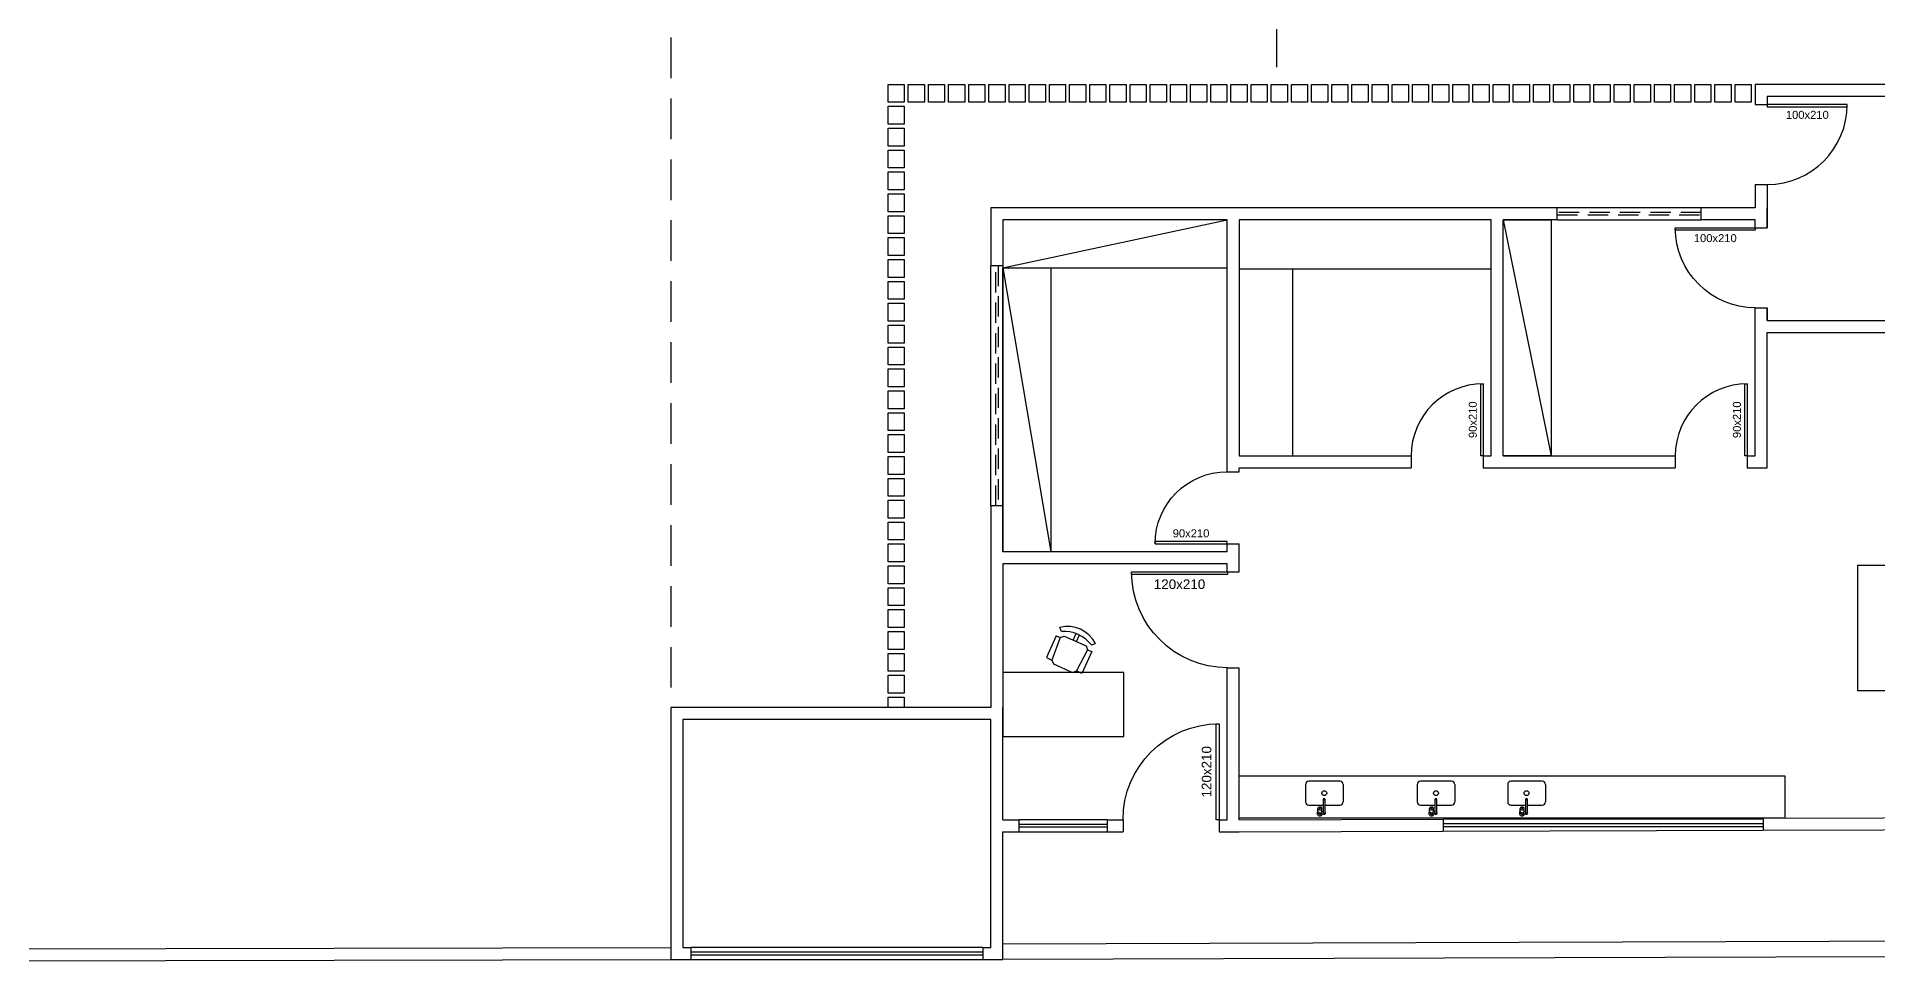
# Model space of a CAD drawing. Header units: centimetres. Extents: x 0 to 1084401, y -139216 to 99734.
# Drawn here: x 903848 to 906148, y 9711 to 10867 of the extents above; entities that cross this region are included whole.
import ezdxf
from ezdxf.enums import TextEntityAlignment as Align

# ---------------------------------------------------------------- set-up
doc = ezdxf.new("R2010")
doc.units = ezdxf.units.CM
doc.header["$LTSCALE"] = 4
doc.linetypes.add('DASHED2', pattern=[9.525, 6.35, -3.175])
doc.linetypes.add('HIDDENX2', pattern=[19.05, 12.7, -6.35])
for name, color, linetype in [('0.1', 1, 'Continuous'), ('0.2', 2, 'Continuous'), ('0.6', 6, 'Continuous'), ('001-MOBILIA', 253, 'Continuous'), ('02-CONT', 2, 'Continuous')]:
    doc.layers.add(name, color=color, linetype=linetype)
doc.styles.add('2mm 1-50', font='arial.ttf', dxfattribs={"height": 0.1})

# ---------------------------------------------------------------- blocks, each defined once
blk = doc.blocks.new('1_00e')
blk.add_lwpolyline([(-28.4, -52.3), (-25.4, -52.3), (-25.4, 47.7), (-28.4, 47.7)], close=True)
at = {"color": 1}
blk.add_arc((-28.4, -52.3), 100, 0, 90, dxfattribs=at)
blk = doc.blocks.new('90d')
blk.add_lwpolyline([(-5, -84), (-5, 6), (-2, 6), (-2, -84)], close=True)
at = {"color": 1}
blk.add_arc((-2, -84), 90, 90, 180, dxfattribs=at)
blk = doc.blocks.new('BOJO')
at = {"layer": '001-MOBILIA'}
for p, q in [((1061.974, 1872.996), (1061.974, 1872.811)), ((1062.234, 1873.036), (1062.014, 1873.036)), ((1062.274, 1872.606), (1062.274, 1872.996)), ((1061.86, 1872.801), (1061.86, 1872.844)), ((1061.875, 1872.873), (1061.882, 1872.873)), ((1061.875, 1872.838), (1061.882, 1872.838)), ((1061.875, 1872.811), (1062.045, 1872.811)), ((1061.875, 1872.791), (1062.045, 1872.791)), ((1061.89, 1872.811), (1061.89, 1872.832)), ((1061.895, 1872.881), (1061.933, 1872.881)), ((1061.895, 1872.831), (1061.933, 1872.831)), ((1061.974, 1872.791), (1061.974, 1872.606)), ((1062.234, 1872.566), (1062.014, 1872.566))]:
    blk.add_line(p, q, dxfattribs=at)
blk.add_circle((1062.124, 1872.801), 0.03, dxfattribs=at)
for centre, radius, start, end in [((1062.014, 1872.996), 0.04, 90, 180), ((1062.234, 1872.996), 0.04, 0, 90), ((1061.875, 1872.856), 0.035, 45.5847, 244.6231), ((1061.875, 1872.856), 0.0175, 90, 204.62), ((1061.85, 1872.844), 0.01, 0, 24.62), ((1061.875, 1872.856), 0.0175, 211.0027, 270), ((1061.875, 1872.801), 0.015, 41.8103, 318.1897), ((1061.875, 1872.801), 0.01, 90.0002, 270.0002), ((1061.913, 1872.856), 0.0352, 163.6751, 180), ((1061.913, 1872.856), 0.0352, 180, 196.3249), ((1061.904, 1872.858), 0.0262, 144.7356, 163.6751), ((1061.904, 1872.853), 0.0262, 196.3249, 215.2644), ((1061.898, 1872.862), 0.0195, 120.3612, 144.7356), ((1061.898, 1872.849), 0.0195, 215.2644, 239.6388), ((1061.895, 1872.868), 0.0127, 90, 120.3612), ((1061.895, 1872.843), 0.0127, 239.6388, 270), ((1061.875, 1872.856), 0.035, 295.3769, 314.4153), ((1061.95, 1872.856), 0.0352, 163.6751, 180), ((1061.95, 1872.856), 0.0352, 180, 196.3249), ((1061.942, 1872.858), 0.0262, 144.7356, 163.6751), ((1061.942, 1872.853), 0.0262, 196.3249, 215.2644), ((1061.936, 1872.862), 0.0195, 120.3612, 144.7356), ((1061.936, 1872.849), 0.0195, 215.2644, 239.6388), ((1061.933, 1872.868), 0.0127, 90, 120.3612), ((1061.933, 1872.843), 0.0127, 239.6388, 270), ((1061.933, 1872.868), 0.0127, 59.6388, 90), ((1061.933, 1872.843), 0.0127, 270, 300.3612), ((1061.943, 1872.856), 0.00787, 144.7356, 163.6751), ((1061.945, 1872.856), 0.0106, 163.6751, 180), ((1061.945, 1872.856), 0.0106, 180, 196.3249), ((1061.943, 1872.855), 0.00787, 196.3249, 215.2644), ((1061.941, 1872.858), 0.00586, 120.3612, 144.7356), ((1061.941, 1872.854), 0.00586, 215.2644, 239.6388), ((1061.94, 1872.859), 0.00381, 90, 120.3612), ((1061.94, 1872.852), 0.00381, 239.6388, 270), ((1061.929, 1872.862), 0.0195, 35.2644, 59.6388), ((1061.929, 1872.849), 0.0195, 300.3612, 324.7356), ((1061.94, 1872.859), 0.00381, 59.6388, 90), ((1061.94, 1872.852), 0.00381, 270, 300.3612), ((1061.939, 1872.858), 0.00586, 35.2644, 59.6388), ((1061.939, 1872.854), 0.00586, 300.3612, 324.7356), ((1061.937, 1872.856), 0.00787, 16.3249, 35.2644), ((1061.937, 1872.855), 0.00787, 324.7356, 343.6751), ((1061.924, 1872.858), 0.0262, 16.3249, 35.2644), ((1061.935, 1872.856), 0.0106, 0, 16.3249), ((1061.935, 1872.856), 0.0106, 343.6751, 0), ((1061.924, 1872.853), 0.0262, 324.7356, 343.6751), ((1061.915, 1872.856), 0.0352, 0, 16.3249), ((1061.915, 1872.856), 0.0352, 343.6751, 0), ((1062.045, 1872.801), 0.0125, 233.1301, 126.8699), ((1062.045, 1872.801), 0.01, 270.0001, 90.0001), ((1062.014, 1872.606), 0.04, 180, 270), ((1062.234, 1872.606), 0.04, 270, 0)]:
    blk.add_arc(centre, radius, start, end, dxfattribs=at)
blk = doc.blocks.new('cadeira31')
for p, q in [((534, 108.8), (525.5, 108.8)), ((534, 104.5), (525.5, 104.5))]:
    blk.add_line(p, q)
for points in [[(530.5, 126.4), (527, 130)], [(537.5, 130), (565.6, 130), (565.6, 122.9)], [(537.5, 124.7), (537.5, 130)], [(537.5, 89.5), (534, 93.1), (534, 121.2), (537.5, 124.7)], [(537.5, 124.7), (565.6, 122.9)], [(565.6, 91.3), (569.1, 94.8), (569.1, 119.4), (565.6, 122.9)], [(530.5, 87.8), (527, 84.3)], [(537.5, 84.3), (565.6, 84.3), (565.6, 91.3)], [(537.5, 89.5), (565.6, 91.3)], [(537.5, 84.3), (537.5, 89.5)]]:
    blk.add_lwpolyline(points)
for centre, radius, start, end in [((555.5, 107.1), 36.6, 141.3402, 218.6598), ((565.3, 107.1), 39.8, 150.9454, 209.0546)]:
    blk.add_arc(centre, radius, start, end)

msp = doc.modelspace()

# ---------------------------------------------------------------- linework, layer by layer
at = {"layer": '0.1', "linetype": 'HIDDENX2'}
for p, q in [((904640.226, 11551.556), (904640.226, 10028.138)), ((905397.002, 11336.556), (905397.002, 10807.013))]:
    msp.add_line(p, q, dxfattribs=at)
at = {"layer": '0.1', "linetype": 'DASHED2'}
for p, q in [((905927.702, 10646.86), (905747.702, 10646.86)), ((905747.702, 10643.86), (905927.702, 10643.86)), ((905046.202, 10280.36), (905046.202, 10580.36)), ((905049.202, 10580.36), (905049.202, 10280.36))]:
    msp.add_line(p, q, dxfattribs=at)
at = {"layer": '0.1'}
for p, q in [((905030.226, 9728.138), (904665.226, 9728.138)), ((904665.226, 9713.138), (905030.226, 9713.138))]:
    msp.add_line(p, q, dxfattribs=at)
at = {"layer": '0.2'}
for p, q in [((905055.202, 10577.86), (905335.202, 10637.86)), ((905680.202, 10637.86), (905740.202, 10342.86)), ((905055.202, 10577.86), (905115.202, 10222.86)), ((905350.202, 10576.673), (905665.202, 10576.673)), ((905416.836, 10576.673), (905416.836, 10342.86)), ((906005.203, 9888.557), (905605.242, 9888.557)), ((905185.202, 9887.86), (905075.202, 9887.86)), ((905185.202, 9881.86), (905075.202, 9881.86)), ((905075.202, 9878.86), (905185.202, 9878.86)), ((905075.202, 9872.86), (905185.202, 9872.86)), ((906005.219, 9882.557), (905605.242, 9882.557)), ((905605.242, 9879.557), (906005.227, 9879.557)), ((905605.242, 9873.557), (906005.241, 9874.651)), ((905030.226, 9722.138), (904665.226, 9722.138)), ((904665.226, 9719.138), (905030.226, 9719.138))]:
    msp.add_line(p, q, dxfattribs=at)
for points in [[(905055.202, 10577.86), (905335.202, 10577.86), (905335.202, 10637.86), (905055.202, 10637.86)], [(905680.202, 10342.86), (905680.202, 10637.86), (905740.202, 10637.86), (905740.202, 10342.86)], [(905055.202, 10222.86), (905055.202, 10577.86), (905115.202, 10577.86), (905115.202, 10222.86)], [(906123.237, 10205.981), (906682.927, 10205.981), (906682.927, 10048.872), (906123.237, 10048.872)], [(905055.202, 9991.96), (905206.149, 9991.96), (905206.149, 10071.96), (905055.202, 10071.96)], [(905350.202, 9942.86), (906032.207, 9942.86), (906032.207, 9889.724), (905350.202, 9889.724)]]:
    msp.add_lwpolyline(points, close=True, dxfattribs=at)
at = {"layer": '0.6'}
for p, q in [((905995.204, 10782.013), (906010.202, 10782.013)), ((905995.204, 10682.013), (906010.202, 10682.013)), ((905747.702, 10637.86), (905747.702, 10652.86)), ((905927.702, 10652.86), (905747.702, 10652.86)), ((905927.702, 10637.86), (905927.702, 10652.86)), ((905747.702, 10637.86), (905927.702, 10637.86)), ((905995.202, 10627.86), (906010.202, 10627.86)), ((905055.202, 10580.36), (905040.202, 10580.36)), ((905040.202, 10280.36), (905040.202, 10580.36)), ((905055.202, 10580.36), (905055.202, 10280.36)), ((905995.202, 10527.86), (906010.202, 10527.86)), ((905565.202, 10342.86), (905565.202, 10327.86)), ((905655.202, 10342.86), (905655.202, 10327.86)), ((905895.202, 10342.86), (905895.202, 10327.86)), ((905985.202, 10342.86), (905985.202, 10327.86)), ((905335.202, 10322.86), (905350.202, 10322.86)), ((905055.202, 10280.36), (905040.202, 10280.36)), ((905335.202, 10232.86), (905350.202, 10232.86)), ((905335.202, 10197.86), (905350.202, 10197.86)), ((905335.202, 10077.86), (905350.202, 10077.86)), ((905605.201, 9888.557), (905605.242, 9873.557)), ((906005.2, 9889.651), (906005.241, 9874.651)), ((905075.202, 9887.86), (905075.202, 9872.86)), ((905185.202, 9887.86), (905185.202, 9872.86)), ((905205.202, 9887.86), (905205.202, 9872.86)), ((905325.202, 9887.86), (905325.202, 9872.86)), ((903634.011, 9726.042), (904640.194, 9728.138)), ((904665.226, 9728.138), (904665.226, 9713.138)), ((905030.226, 9728.138), (905030.226, 9713.138)), ((903618.996, 9711.011), (904640.226, 9713.138))]:
    msp.add_line(p, q, dxfattribs=at)
for points in [[(904911.604, 10807.013), (904931.804, 10807.013), (904931.804, 10784.658), (904911.604, 10784.658)], [(904936.804, 10807.013), (904957.004, 10807.013), (904957.004, 10784.658), (904936.804, 10784.658)], [(904962.004, 10807.013), (904982.204, 10807.013), (904982.204, 10784.658), (904962.004, 10784.658)], [(904987.204, 10807.013), (905007.404, 10807.013), (905007.404, 10784.658), (904987.204, 10784.658)], [(905012.404, 10807.013), (905032.604, 10807.013), (905032.604, 10784.658), (905012.404, 10784.658)], [(905037.604, 10807.013), (905057.804, 10807.013), (905057.804, 10784.658), (905037.604, 10784.658)], [(905062.804, 10807.013), (905083.004, 10807.013), (905083.004, 10784.658), (905062.804, 10784.658)], [(905088.004, 10807.013), (905108.204, 10807.013), (905108.204, 10784.658), (905088.004, 10784.658)], [(905113.204, 10807.013), (905133.404, 10807.013), (905133.404, 10784.658), (905113.204, 10784.658)], [(905138.404, 10807.013), (905158.604, 10807.013), (905158.604, 10784.658), (905138.404, 10784.658)], [(905163.604, 10807.013), (905183.804, 10807.013), (905183.804, 10784.658), (905163.604, 10784.658)], [(905188.804, 10807.013), (905209.004, 10807.013), (905209.004, 10784.658), (905188.804, 10784.658)], [(905214.004, 10807.013), (905234.204, 10807.013), (905234.204, 10784.658), (905214.004, 10784.658)], [(905239.204, 10807.013), (905259.404, 10807.013), (905259.404, 10784.658), (905239.204, 10784.658)], [(905264.404, 10807.013), (905284.604, 10807.013), (905284.604, 10784.658), (905264.404, 10784.658)], [(905289.604, 10807.013), (905309.804, 10807.013), (905309.804, 10784.658), (905289.604, 10784.658)], [(905314.804, 10807.013), (905335.004, 10807.013), (905335.004, 10784.658), (905314.804, 10784.658)], [(905340.004, 10807.013), (905360.204, 10807.013), (905360.204, 10784.658), (905340.004, 10784.658)], [(905365.204, 10807.013), (905385.404, 10807.013), (905385.404, 10784.658), (905365.204, 10784.658)], [(905390.404, 10807.013), (905410.604, 10807.013), (905410.604, 10784.658), (905390.404, 10784.658)], [(905415.604, 10807.013), (905435.804, 10807.013), (905435.804, 10784.658), (905415.604, 10784.658)], [(905440.804, 10807.013), (905461.004, 10807.013), (905461.004, 10784.658), (905440.804, 10784.658)], [(905466.004, 10807.013), (905486.204, 10807.013), (905486.204, 10784.658), (905466.004, 10784.658)], [(905491.204, 10807.013), (905511.404, 10807.013), (905511.404, 10784.658), (905491.204, 10784.658)], [(905516.404, 10807.013), (905536.604, 10807.013), (905536.604, 10784.658), (905516.404, 10784.658)], [(905541.604, 10807.013), (905561.804, 10807.013), (905561.804, 10784.658), (905541.604, 10784.658)], [(905566.804, 10807.013), (905587.004, 10807.013), (905587.004, 10784.658), (905566.804, 10784.658)], [(905592.004, 10807.013), (905612.204, 10807.013), (905612.204, 10784.658), (905592.004, 10784.658)], [(905617.204, 10807.013), (905637.404, 10807.013), (905637.404, 10784.658), (905617.204, 10784.658)], [(905642.404, 10807.013), (905662.604, 10807.013), (905662.604, 10784.658), (905642.404, 10784.658)], [(905667.604, 10807.013), (905687.804, 10807.013), (905687.804, 10784.658), (905667.604, 10784.658)], [(905692.804, 10807.013), (905713.004, 10807.013), (905713.004, 10784.658), (905692.804, 10784.658)], [(905718.004, 10807.013), (905738.204, 10807.013), (905738.204, 10784.658), (905718.004, 10784.658)], [(905743.204, 10807.013), (905763.404, 10807.013), (905763.404, 10784.658), (905743.204, 10784.658)], [(905768.404, 10807.013), (905788.604, 10807.013), (905788.604, 10784.658), (905768.404, 10784.658)], [(905793.604, 10807.013), (905813.804, 10807.013), (905813.804, 10784.658), (905793.604, 10784.658)], [(905818.804, 10807.013), (905839.004, 10807.013), (905839.004, 10784.658), (905818.804, 10784.658)], [(905844.004, 10807.013), (905864.204, 10807.013), (905864.204, 10784.658), (905844.004, 10784.658)], [(905869.204, 10807.013), (905889.404, 10807.013), (905889.404, 10784.658), (905869.204, 10784.658)], [(905894.404, 10807.013), (905914.604, 10807.013), (905914.604, 10784.658), (905894.404, 10784.658)], [(905919.604, 10807.013), (905939.804, 10807.013), (905939.804, 10784.658), (905919.604, 10784.658)], [(905944.804, 10807.013), (905965.004, 10807.013), (905965.004, 10784.658), (905944.804, 10784.658)], [(905970.004, 10807.013), (905990.204, 10807.013), (905990.204, 10784.658), (905970.004, 10784.658)], [(904911.604, 10779.658), (904931.804, 10779.658), (904931.804, 10757.303), (904911.604, 10757.303)], [(904911.604, 10752.303), (904931.804, 10752.303), (904931.804, 10729.948), (904911.604, 10729.948)], [(904911.604, 10724.948), (904931.804, 10724.948), (904931.804, 10702.593), (904911.604, 10702.593)], [(904911.604, 10697.593), (904931.804, 10697.593), (904931.804, 10675.239), (904911.604, 10675.239)], [(904911.604, 10670.239), (904931.804, 10670.239), (904931.804, 10647.884), (904911.604, 10647.884)], [(904911.604, 10642.884), (904931.804, 10642.884), (904931.804, 10620.529), (904911.604, 10620.529)], [(904911.604, 10615.529), (904931.804, 10615.529), (904931.804, 10593.174), (904911.604, 10593.174)], [(904911.604, 10588.174), (904931.804, 10588.174), (904931.804, 10565.82), (904911.604, 10565.82)], [(904911.604, 10560.82), (904931.804, 10560.82), (904931.804, 10538.465), (904911.604, 10538.465)], [(904911.604, 10533.465), (904931.804, 10533.465), (904931.804, 10511.11), (904911.604, 10511.11)], [(904911.604, 10506.11), (904931.804, 10506.11), (904931.804, 10483.755), (904911.604, 10483.755)], [(904911.604, 10478.755), (904931.804, 10478.755), (904931.804, 10456.401), (904911.604, 10456.401)], [(904911.604, 10451.401), (904931.804, 10451.401), (904931.804, 10429.046), (904911.604, 10429.046)], [(904911.604, 10424.046), (904931.804, 10424.046), (904931.804, 10401.691), (904911.604, 10401.691)], [(904911.604, 10396.691), (904931.804, 10396.691), (904931.804, 10374.336), (904911.604, 10374.336)], [(904911.604, 10369.336), (904931.804, 10369.336), (904931.804, 10346.982), (904911.604, 10346.982)], [(904911.604, 10341.982), (904931.804, 10341.982), (904931.804, 10319.627), (904911.604, 10319.627)], [(904911.604, 10314.627), (904931.804, 10314.627), (904931.804, 10292.272), (904911.604, 10292.272)], [(904911.604, 10287.272), (904931.804, 10287.272), (904931.804, 10264.917), (904911.604, 10264.917)], [(904911.604, 10259.917), (904931.804, 10259.917), (904931.804, 10237.562), (904911.604, 10237.562)], [(904911.604, 10232.562), (904931.804, 10232.562), (904931.804, 10210.208), (904911.604, 10210.208)], [(904911.604, 10205.208), (904931.804, 10205.208), (904931.804, 10182.853), (904911.604, 10182.853)], [(904911.604, 10177.853), (904931.804, 10177.853), (904931.804, 10155.498), (904911.604, 10155.498)], [(904911.604, 10150.498), (904931.804, 10150.498), (904931.804, 10128.143), (904911.604, 10128.143)], [(904911.604, 10123.143), (904931.804, 10123.143), (904931.804, 10100.789), (904911.604, 10100.789)], [(904911.604, 10095.789), (904931.804, 10095.789), (904931.804, 10073.434), (904911.604, 10073.434)], [(904911.604, 10068.434), (904931.804, 10068.434), (904931.804, 10046.079), (904911.604, 10046.079)]]:
    msp.add_lwpolyline(points, close=True, dxfattribs=at)
for points in [[(906605.204, 10807.013), (905995.204, 10807.013), (905995.204, 10782.013)], [(906590.204, 10782.013), (906590.204, 10792.013), (906010.204, 10792.013), (906010.204, 10782.013)], [(905995.204, 10682.013), (905995.204, 10652.86)], [(906010.204, 10682.013), (906010.204, 10627.86)], [(906010.204, 10527.86), (906010.204, 10512.013), (906590.204, 10512.013), (906590.204, 10682.013)], [(905350.202, 10652.86), (905040.202, 10652.86), (905040.202, 10580.36)], [(905680.202, 10652.86), (905335.202, 10652.86)], [(905747.702, 10652.86), (905665.202, 10652.86)], [(905995.204, 10652.86), (905927.702, 10652.86)], [(906010.202, 10627.86), (906010.202, 10652.86)], [(905335.202, 10322.86), (905335.202, 10637.86), (905055.202, 10637.86), (905055.202, 10580.36)], [(905655.202, 10342.86), (905665.202, 10342.86), (905665.202, 10637.86), (905350.202, 10637.86), (905350.202, 10342.86), (905565.202, 10342.86)], [(905680.202, 10342.86), (905680.202, 10637.86)], [(905747.702, 10637.86), (905680.202, 10637.86)], [(905995.202, 10627.86), (905995.202, 10637.86), (905927.702, 10637.86)], [(905985.202, 10342.86), (905995.202, 10342.86), (905995.202, 10527.86)], [(906010.202, 10512.013), (906010.202, 10527.86)], [(905985.202, 10327.86), (906010.202, 10327.86), (906010.202, 10497.013)], [(906010.202, 10497.013), (906605.204, 10497.013)], [(905350.202, 10322.86), (905350.202, 10327.86)], [(905350.202, 10327.86), (905565.202, 10327.86)], [(905655.202, 10327.86), (905680.202, 10327.86)], [(905665.202, 10327.86), (905895.202, 10327.86)], [(905680.202, 10342.86), (905895.202, 10342.86)], [(905040.202, 10280.36), (905040.202, 10222.86), (905040.202, 10028.138)], [(905055.202, 10280.36), (905055.202, 10222.86)], [(905335.202, 10222.86), (905055.202, 10222.86)], [(905335.202, 10222.86), (905335.202, 10232.86)], [(905350.202, 10207.86), (905350.202, 10232.86)], [(905350.202, 10197.86), (905350.202, 10222.86)], [(905335.202, 10197.86), (905335.202, 10207.86), (905055.202, 10207.86), (905055.202, 10028.138)], [(905325.202, 9887.86), (905335.202, 9887.86), (905335.202, 10077.86)], [(905350.202, 9887.86), (905350.202, 10077.86)], [(905040.202, 10028.138), (904640.226, 10028.138), (904640.226, 9713.138), (904665.226, 9713.138)], [(904911.604, 10028.138), (904911.604, 10041.079), (904931.804, 10041.079), (904931.804, 10028.138)], [(905055.226, 9887.86), (905055.226, 10028.138), (905055.202, 10028.138)], [(905030.226, 9728.138), (905040.226, 9728.138), (905040.226, 10013.138), (904655.226, 10013.138), (904655.226, 9728.138), (904665.226, 9728.138)], [(905350.163, 9887.86), (905605.201, 9888.557)], [(906005.2, 9889.651), (906305.199, 9890.471)], [(905030.226, 9713.138), (905055.226, 9713.138), (905055.226, 9872.86)], [(905040.202, 9872.86), (905040.226, 9872.86)], [(905055.202, 9887.86), (905075.202, 9887.86)], [(905055.226, 9872.86), (905075.202, 9872.86)], [(905185.202, 9887.86), (905205.202, 9887.86)], [(905185.202, 9872.86), (905205.202, 9872.86)], [(905325.202, 9872.86), (905350.202, 9872.86)], [(905350.204, 9872.86), (905605.242, 9873.557)], [(906005.241, 9874.651), (906305.24, 9875.471)], [(909055.937, 9745.21), (905055.226, 9732.493)], [(909055.937, 9725.21), (905055.226, 9713.138)]]:
    msp.add_lwpolyline(points, dxfattribs=at)

# ---------------------------------------------------------------- block references
at = {"layer": '0.2', "xscale": 1.062924631088128, "yscale": 1.062924631088128, "zscale": 1.062924631088128, "rotation": 245.8618391807101}
msp.add_blockref('cadeira31', (905273.612, 10675.838), dxfattribs=at)
at = {"layer": '001-MOBILIA', "xscale": 100, "yscale": 100, "zscale": 100, "rotation": 90}
for p in [(1092736.8, -96291.31), (1092876.329, -96291.31), (1092989.502, -96291.31)]:
    msp.add_blockref('BOJO', p, dxfattribs=at)
at = {"layer": '02-CONT', "rotation": 270}
msp.add_blockref('1_00e', (906062.457, 10753.607), dxfattribs=at)
at = {"layer": '02-CONT', "xscale": -1, "rotation": 90}
for name, p in [('1_00e', (905942.949, 10599.455)), ('90d', (905251.239, 10230.855))]:
    msp.add_blockref(name, p, dxfattribs=at)
at = {"layer": '02-CONT'}
for p in [(905657.207, 10426.823), (905987.207, 10426.823)]:
    msp.add_blockref('90d', p, dxfattribs=at)
at = {"layer": '02-CONT', "xscale": -1.2, "yscale": 1.2, "zscale": 1.2, "rotation": 90}
msp.add_blockref('1_00e', (905273.102, 10163.773), dxfattribs=at)
at = {"layer": '02-CONT', "xscale": -1.2, "yscale": 1.2, "zscale": 1.2}
msp.add_blockref('1_00e', (905291.116, 9950.563), dxfattribs=at)

# ---------------------------------------------------------------- texts
at = {"layer": '02-CONT', "style": '2mm 1-50'}
for s, height, p in [('100x210', 10, (906060.204, 10769.013)), ('100x210', 10, (905945.202, 10614.86)), ('90x210', 10, (905290.202, 10245.86)), ('120x210', 12, (905275.805, 10182.26))]:
    msp.add_text(s, height=height, dxfattribs=at).set_placement(p, align=Align.MIDDLE_CENTER)
for s, height, p in [('90x210', 10, (905642.202, 10387.86)), ('90x210', 10, (905972.202, 10387.86)), ('120x210', 12, (905309.602, 9947.806))]:
    msp.add_text(s, height=height, rotation=90, dxfattribs=at).set_placement(p, align=Align.MIDDLE_CENTER)

doc.saveas('drawing.dxf')
